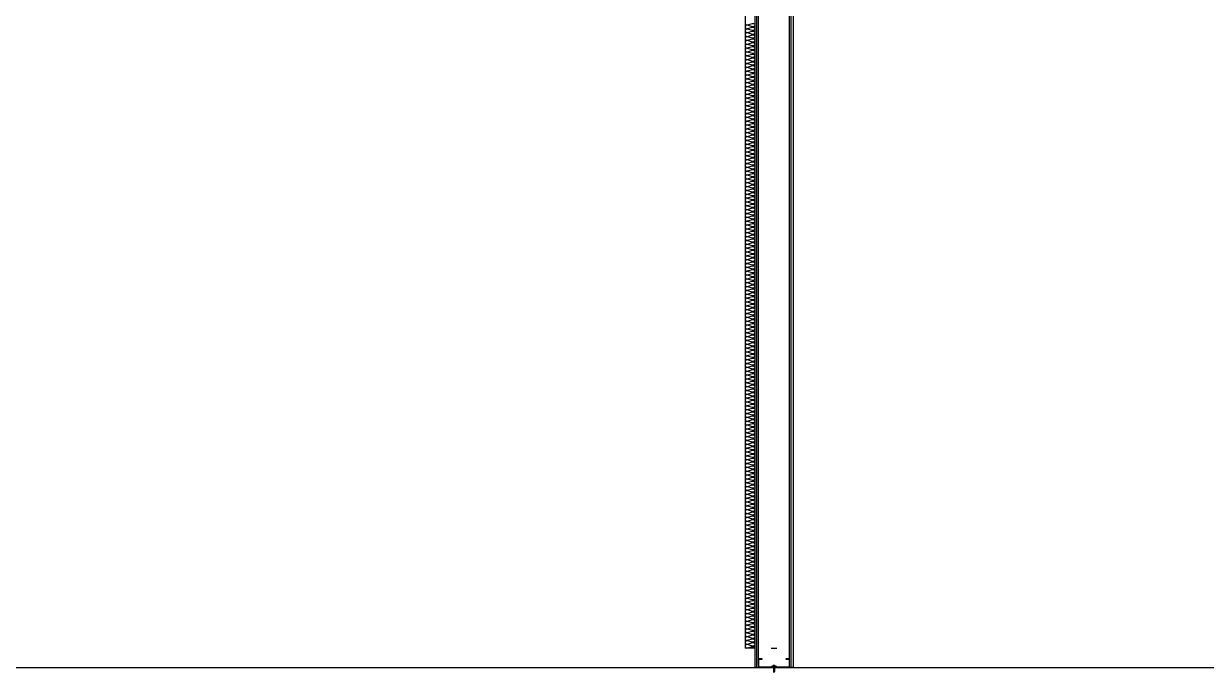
# Model space of a CAD drawing. Header units: millimetres. Extents: x 19868 to 801382, y -4805 to 85279.
# Drawn here: x 768888 to 775035, y 60153 to 63526 of the extents above; entities that cross this region are included whole.
import ezdxf

# ---------------------------------------------------------------- set-up
doc = ezdxf.new("R2010")
doc.units = ezdxf.units.MM
doc.header["$LTSCALE"] = 250
for name, color, linetype in [('8입면선', 8, 'Continuous'), ('A-FIN', 6, 'Continuous'), ('A-WALL-D', 7, 'Continuous'), ('GAGAM-DT', 7, 'Continuous'), ('ISL', 251, 'Continuous'), ('입면', 7, 'Continuous')]:
    doc.layers.add(name, color=color, linetype=linetype)
doc.layers.add('CK', color=221, linetype='Continuous', plot=False)

# ---------------------------------------------------------------- blocks, each defined once
blk = doc.blocks.new('*U196')
at = {"layer": '8입면선', "color": 8}
for p, q in [((3316397.6, 471911.4), (3316397.6, 477911.4)), ((3316577.6, 471911.4), (3316577.6, 477911.4))]:
    blk.add_line(p, q, dxfattribs=at)
at = {"layer": 'A-WALL-D'}
for p, q in [((3316387.6, 477911.4), (3316387.6, 471911.4)), ((3316407.6, 477911.4), (3316387.6, 477911.4)), ((3316407.6, 471921.4), (3316407.6, 477911.4)), ((3316567.6, 471921.4), (3316567.6, 477911.4)), ((3316587.6, 477911.4), (3316567.6, 477911.4)), ((3316587.6, 477911.4), (3316587.6, 471911.4)), ((3316407.6, 471911.4), (3316387.6, 471911.4)), ((3316587.6, 471911.4), (3316567.6, 471911.4))]:
    blk.add_line(p, q, dxfattribs=at)
at = {"layer": 'CK', "linetype": 'Continuous'}
blk.add_line((3316472.9, 472011.4), (3316502.3, 472011.4), dxfattribs=at)
at = {"layer": 'GAGAM-DT', "color": 8}
for p, q in [((3316485.3, 477905.6), (3316485.3, 477937)), ((3316490.3, 477931.5), (3316485.3, 477937)), ((3316492.7, 477905.6), (3316482.8, 477905.6)), ((3316482.8, 477905.6), (3316482.8, 477902.1)), ((3316491.2, 477900.6), (3316484.3, 477900.6)), ((3316485.3, 477905.6), (3316485.3, 477900.6)), ((3316490.3, 477905.6), (3316490.3, 477931.5)), ((3316490.3, 477905.6), (3316490.3, 477900.6)), ((3316492.7, 477905.6), (3316492.7, 477902.1)), ((3316482.8, 471917.3), (3316482.8, 471920.7)), ((3316492.7, 471917.3), (3316482.8, 471917.3)), ((3316491.2, 471922.3), (3316484.3, 471922.3)), ((3316485.3, 471917.3), (3316485.3, 471922.3)), ((3316485.3, 471917.3), (3316485.3, 471885.8)), ((3316490.3, 471917.3), (3316490.3, 471922.3)), ((3316490.3, 471917.3), (3316490.3, 471891.3)), ((3316492.7, 471917.3), (3316492.7, 471920.7)), ((3316490.3, 471891.3), (3316485.3, 471885.8))]:
    blk.add_line(p, q, dxfattribs=at)
for centre, start, end in [((3316484.3, 477902.1), 180, 270), ((3316491.2, 477902.1), 270, 0), ((3316484.3, 471920.7), 90, 180), ((3316491.2, 471920.7), 0, 90)]:
    blk.add_arc(centre, 1.51, start, end, dxfattribs=at)
at = {"layer": '입면', "color": 6}
for p, q in [((3316407.6, 477866.4), (3316407.6, 477911.4)), ((3316407.6, 477911.4), (3316472.9, 477911.4)), ((3316472.4, 477910.2), (3316408.8, 477910.2)), ((3316408.8, 477910.2), (3316408.8, 477867.6)), ((3316477.4, 477904.4), (3316472.4, 477910.2)), ((3316472.9, 477911.4), (3316477.9, 477905.6)), ((3316497.8, 477904.4), (3316477.4, 477904.4)), ((3316477.9, 477905.6), (3316497.3, 477905.6)), ((3316497.3, 477905.6), (3316502.3, 477911.4)), ((3316502.8, 477910.2), (3316497.8, 477904.4)), ((3316502.3, 477911.4), (3316567.6, 477911.4)), ((3316566.4, 477910.2), (3316502.8, 477910.2)), ((3316566.4, 477867.6), (3316566.4, 477910.2)), ((3316567.6, 477911.4), (3316567.6, 477866.4)), ((3316425.4, 477866.4), (3316407.6, 477866.4)), ((3316408.8, 477867.6), (3316425.4, 477867.6)), ((3316425.4, 477867.6), (3316425.4, 477866.4)), ((3316549.8, 477866.4), (3316549.8, 477867.6)), ((3316549.8, 477867.6), (3316566.4, 477867.6)), ((3316567.6, 477866.4), (3316549.8, 477866.4)), ((3316425.4, 471956.4), (3316407.6, 471956.4)), ((3316407.6, 471956.4), (3316407.6, 471911.4)), ((3316408.8, 471912.6), (3316408.8, 471955.2)), ((3316408.8, 471955.2), (3316425.4, 471955.2)), ((3316425.4, 471955.2), (3316425.4, 471956.4)), ((3316477.4, 471918.5), (3316472.4, 471912.6)), ((3316472.9, 471911.4), (3316477.9, 471917.3)), ((3316497.8, 471918.5), (3316477.4, 471918.5)), ((3316477.9, 471917.3), (3316497.3, 471917.3)), ((3316497.3, 471917.3), (3316502.3, 471911.4)), ((3316502.8, 471912.6), (3316497.8, 471918.5)), ((3316567.6, 471956.4), (3316549.8, 471956.4)), ((3316549.8, 471956.4), (3316549.8, 471955.2)), ((3316549.8, 471955.2), (3316566.4, 471955.2)), ((3316566.4, 471955.2), (3316566.4, 471912.6)), ((3316567.6, 471911.4), (3316567.6, 471956.4)), ((3316407.6, 471911.4), (3316472.9, 471911.4)), ((3316472.4, 471912.6), (3316408.8, 471912.6)), ((3316502.3, 471911.4), (3316567.6, 471911.4)), ((3316566.4, 471912.6), (3316502.8, 471912.6))]:
    blk.add_line(p, q, dxfattribs=at)

msp = doc.modelspace()

# ---------------------------------------------------------------- linework, layer by layer
at = {"layer": 'A-FIN'}
msp.add_line((765488.2, 60178.9), (785788.2, 60178.9), dxfattribs=at)
at = {"layer": 'ISL'}
msp.add_line((772688.2, 60278.9), (772638.2, 60278.9), dxfattribs=at)
msp.add_lwpolyline([(765538.2, 60278.9), (765538.9, 66128.9), (765588.2, 66128.9), (765588.2, 66848.9), (768838.2, 66848.9), (768838.2, 65728.9), (769938.2, 65728.9), (769938.2, 66848.9), (772588.2, 66848.9), (772588.2, 66128.9), (772638.2, 66128.9), (772638.2, 60278.9)], dxfattribs=at)
msp.add_lwpolyline([(772638.2, 63528.9, 0.509267), (772650.3, 63520.1), (772676.1, 63527.7, -1.372593), (772676.1, 63510.1), (772650.3, 63517.7, 0.509267), (772638.2, 63508.9, 0.509267), (772650.3, 63500.1), (772676.1, 63507.7, -1.372593), (772676.1, 63490.1), (772650.3, 63497.7, 0.509267), (772638.2, 63488.9, 0.509267), (772650.3, 63480.1), (772676.1, 63487.7, -1.372593), (772676.1, 63470.1), (772650.3, 63477.7, 0.509267), (772638.2, 63468.9, 0.509267), (772650.3, 63460.1), (772676.1, 63467.7, -1.372593), (772676.1, 63450.1), (772650.3, 63457.7, 0.509267), (772638.2, 63448.9, 0.509267), (772650.3, 63440.1), (772676.1, 63447.7, -1.372593), (772676.1, 63430.1), (772650.3, 63437.7, 0.509267), (772638.2, 63428.9, 0.509267), (772650.3, 63420.1), (772676.1, 63427.7, -1.372593), (772676.1, 63410.1), (772650.3, 63417.7, 0.509267), (772638.2, 63408.9, 0.509267), (772650.3, 63400.1), (772676.1, 63407.7, -1.372593), (772676.1, 63390.1), (772650.3, 63397.7, 0.509267), (772638.2, 63388.9, 0.509267), (772650.3, 63380.1), (772676.1, 63387.7, -1.372593), (772676.1, 63370.1), (772650.3, 63377.7, 0.509267), (772638.2, 63368.9, 0.509267), (772650.3, 63360.1), (772676.1, 63367.7, -1.372593), (772676.1, 63350.1), (772650.3, 63357.7, 0.509267), (772638.2, 63348.9, 0.509267), (772650.3, 63340.1), (772676.1, 63347.7, -1.372593), (772676.1, 63330.1), (772650.3, 63337.7, 0.509267), (772638.2, 63328.9, 0.509267), (772650.3, 63320.1), (772676.1, 63327.7, -1.372593), (772676.1, 63310.1), (772650.3, 63317.7, 0.509267), (772638.2, 63308.9, 0.509267), (772650.3, 63300.1), (772676.1, 63307.7, -1.372593), (772676.1, 63290.1), (772650.3, 63297.7, 0.509267), (772638.2, 63288.9, 0.509267), (772650.3, 63280.1), (772676.1, 63287.7, -1.372593), (772676.1, 63270.1), (772650.3, 63277.7, 0.509267), (772638.2, 63268.9, 0.509267), (772650.3, 63260.1), (772676.1, 63267.7, -1.372593), (772676.1, 63250.1), (772650.3, 63257.7, 0.509267), (772638.2, 63248.9, 0.509267), (772650.3, 63240.1), (772676.1, 63247.7, -1.372593), (772676.1, 63230.1), (772650.3, 63237.7, 0.509267), (772638.2, 63228.9, 0.509267), (772650.3, 63220.1), (772676.1, 63227.7, -1.372593), (772676.1, 63210.1), (772650.3, 63217.7, 0.509267), (772638.2, 63208.9, 0.509267), (772650.3, 63200.1), (772676.1, 63207.7, -1.372593), (772676.1, 63190.1), (772650.3, 63197.7, 0.509267), (772638.2, 63188.9, 0.509267), (772650.3, 63180.1), (772676.1, 63187.7, -1.372593), (772676.1, 63170.1), (772650.3, 63177.7, 0.509267), (772638.2, 63168.9, 0.509267), (772650.3, 63160.1), (772676.1, 63167.7, -1.372593), (772676.1, 63150.1), (772650.3, 63157.7, 0.509267), (772638.2, 63148.9, 0.509267), (772650.3, 63140.1), (772676.1, 63147.7, -1.372593), (772676.1, 63130.1), (772650.3, 63137.7, 0.509267), (772638.2, 63128.9, 0.509267), (772650.3, 63120.1), (772676.1, 63127.7, -1.372593), (772676.1, 63110.1), (772650.3, 63117.7, 0.509267), (772638.2, 63108.9, 0.509267), (772650.3, 63100.1), (772676.1, 63107.7, -1.372593), (772676.1, 63090.1), (772650.3, 63097.7, 0.509267), (772638.2, 63088.9, 0.509267), (772650.3, 63080.1), (772676.1, 63087.7, -1.372593), (772676.1, 63070.1), (772650.3, 63077.7, 0.509267), (772638.2, 63068.9, 0.509267), (772650.3, 63060.1), (772676.1, 63067.7, -1.372593), (772676.1, 63050.1), (772650.3, 63057.7, 0.509267), (772638.2, 63048.9, 0.509267), (772650.3, 63040.1), (772676.1, 63047.7, -1.372593), (772676.1, 63030.1), (772650.3, 63037.7, 0.509267), (772638.2, 63028.9, 0.509267), (772650.3, 63020.1), (772676.1, 63027.7, -1.372593), (772676.1, 63010.1), (772650.3, 63017.7, 0.509267), (772638.2, 63008.9, 0.509267), (772650.3, 63000.1), (772676.1, 63007.7, -1.372593), (772676.1, 62990.1), (772650.3, 62997.7, 0.509267), (772638.2, 62988.9, 0.509267), (772650.3, 62980.1), (772676.1, 62987.7, -1.372593), (772676.1, 62970.1), (772650.3, 62977.7, 0.509267), (772638.2, 62968.9, 0.509267), (772650.3, 62960.1), (772676.1, 62967.7, -1.372593), (772676.1, 62950.1), (772650.3, 62957.7, 0.509267), (772638.2, 62948.9, 0.509267), (772650.3, 62940.1), (772676.1, 62947.7, -1.372593), (772676.1, 62930.1), (772650.3, 62937.7, 0.509267), (772638.2, 62928.9, 0.509267), (772650.3, 62920.1), (772676.1, 62927.7, -1.372593), (772676.1, 62910.1), (772650.3, 62917.7, 0.509267), (772638.2, 62908.9, 0.509267), (772650.3, 62900.1), (772676.1, 62907.7, -1.372593), (772676.1, 62890.1), (772650.3, 62897.7, 0.509267), (772638.2, 62888.9, 0.509267), (772650.3, 62880.1), (772676.1, 62887.7, -1.372593), (772676.1, 62870.1), (772650.3, 62877.7, 0.509267), (772638.2, 62868.9, 0.509267), (772650.3, 62860.1), (772676.1, 62867.7, -1.372593), (772676.1, 62850.1), (772650.3, 62857.7, 0.509267), (772638.2, 62848.9, 0.509267), (772650.3, 62840.1), (772676.1, 62847.7, -1.372593), (772676.1, 62830.1), (772650.3, 62837.7, 0.509267), (772638.2, 62828.9, 0.509267), (772650.3, 62820.1), (772676.1, 62827.7, -1.372593), (772676.1, 62810.1), (772650.3, 62817.7, 0.509267), (772638.2, 62808.9, 0.509267), (772650.3, 62800.1), (772676.1, 62807.7, -1.372593), (772676.1, 62790.1), (772650.3, 62797.7, 0.509267), (772638.2, 62788.9, 0.509267), (772650.3, 62780.1), (772676.1, 62787.7, -1.372593), (772676.1, 62770.1), (772650.3, 62777.7, 0.509267), (772638.2, 62768.9, 0.509267), (772650.3, 62760.1), (772676.1, 62767.7, -1.372593), (772676.1, 62750.1), (772650.3, 62757.7, 0.509267), (772638.2, 62748.9, 0.509267), (772650.3, 62740.1), (772676.1, 62747.7, -1.372593), (772676.1, 62730.1), (772650.3, 62737.7, 0.509267), (772638.2, 62728.9, 0.509267), (772650.3, 62720.1), (772676.1, 62727.7, -1.372593), (772676.1, 62710.1), (772650.3, 62717.7, 0.509267), (772638.2, 62708.9, 0.509267), (772650.3, 62700.1), (772676.1, 62707.7, -1.372593), (772676.1, 62690.1), (772650.3, 62697.7, 0.509267), (772638.2, 62688.9, 0.509267), (772650.3, 62680.1), (772676.1, 62687.7, -1.372593), (772676.1, 62670.1), (772650.3, 62677.7, 0.509267), (772638.2, 62668.9, 0.509267), (772650.3, 62660.1), (772676.1, 62667.7, -1.372593), (772676.1, 62650.1), (772650.3, 62657.7, 0.509267), (772638.2, 62648.9, 0.509267), (772650.3, 62640.1), (772676.1, 62647.7, -1.372593), (772676.1, 62630.1), (772650.3, 62637.7, 0.509267), (772638.2, 62628.9, 0.509267), (772650.3, 62620.1), (772676.1, 62627.7, -1.372593), (772676.1, 62610.1), (772650.3, 62617.7, 0.509267), (772638.2, 62608.9, 0.509267), (772650.3, 62600.1), (772676.1, 62607.7, -1.372593), (772676.1, 62590.1), (772650.3, 62597.7, 0.509267), (772638.2, 62588.9, 0.509267), (772650.3, 62580.1), (772676.1, 62587.7, -1.372593), (772676.1, 62570.1), (772650.3, 62577.7, 0.509267), (772638.2, 62568.9, 0.509267), (772650.3, 62560.1), (772676.1, 62567.7, -1.372593), (772676.1, 62550.1), (772650.3, 62557.7, 0.509267), (772638.2, 62548.9, 0.509267), (772650.3, 62540.1), (772676.1, 62547.7, -1.372593), (772676.1, 62530.1), (772650.3, 62537.7, 0.509267), (772638.2, 62528.9, 0.509267), (772650.3, 62520.1), (772676.1, 62527.7, -1.372593), (772676.1, 62510.1), (772650.3, 62517.7, 0.509267), (772638.2, 62508.9, 0.509267), (772650.3, 62500.1), (772676.1, 62507.7, -1.372593), (772676.1, 62490.1), (772650.3, 62497.7, 0.509267), (772638.2, 62488.9, 0.509267), (772650.3, 62480.1), (772676.1, 62487.7, -1.372593), (772676.1, 62470.1), (772650.3, 62477.7, 0.509267), (772638.2, 62468.9, 0.509267), (772650.3, 62460.1), (772676.1, 62467.7, -1.372593), (772676.1, 62450.1), (772650.3, 62457.7, 0.509267), (772638.2, 62448.9, 0.509267), (772650.3, 62440.1), (772676.1, 62447.7, -1.372593), (772676.1, 62430.1), (772650.3, 62437.7, 0.509267), (772638.2, 62428.9, 0.509267), (772650.3, 62420.1), (772676.1, 62427.7, -1.372593), (772676.1, 62410.1), (772650.3, 62417.7, 0.509267), (772638.2, 62408.9, 0.509267), (772650.3, 62400.1), (772676.1, 62407.7, -1.372593), (772676.1, 62390.1), (772650.3, 62397.7, 0.509267), (772638.2, 62388.9, 0.509267), (772650.3, 62380.1), (772676.1, 62387.7, -1.372593), (772676.1, 62370.1), (772650.3, 62377.7, 0.509267), (772638.2, 62368.9, 0.509267), (772650.3, 62360.1), (772676.1, 62367.7, -1.372593), (772676.1, 62350.1), (772650.3, 62357.7, 0.509267), (772638.2, 62348.9, 0.509267), (772650.3, 62340.1), (772676.1, 62347.7, -1.372593), (772676.1, 62330.1), (772650.3, 62337.7, 0.509267), (772638.2, 62328.9, 0.509267), (772650.3, 62320.1), (772676.1, 62327.7, -1.372593), (772676.1, 62310.1), (772650.3, 62317.7, 0.509267), (772638.2, 62308.9, 0.509267), (772650.3, 62300.1), (772676.1, 62307.7, -1.372593), (772676.1, 62290.1), (772650.3, 62297.7, 0.509267), (772638.2, 62288.9, 0.509267), (772650.3, 62280.1), (772676.1, 62287.7, -1.372593), (772676.1, 62270.1), (772650.3, 62277.7, 0.509267), (772638.2, 62268.9, 0.509267), (772650.3, 62260.1), (772676.1, 62267.7, -1.372593), (772676.1, 62250.1), (772650.3, 62257.7, 0.509267), (772638.2, 62248.9, 0.509267), (772650.3, 62240.1), (772676.1, 62247.7, -1.372593), (772676.1, 62230.1), (772650.3, 62237.7, 0.509267), (772638.2, 62228.9, 0.509267), (772650.3, 62220.1), (772676.1, 62227.7, -1.372593), (772676.1, 62210.1), (772650.3, 62217.7, 0.509267), (772638.2, 62208.9, 0.509267), (772650.3, 62200.1), (772676.1, 62207.7, -1.372593), (772676.1, 62190.1), (772650.3, 62197.7, 0.509267), (772638.2, 62188.9, 0.509267), (772650.3, 62180.1), (772676.1, 62187.7, -1.372593), (772676.1, 62170.1), (772650.3, 62177.7, 0.509267), (772638.2, 62168.9, 0.509267), (772650.3, 62160.1), (772676.1, 62167.7, -1.372593), (772676.1, 62150.1), (772650.3, 62157.7, 0.509267), (772638.2, 62148.9, 0.509267), (772650.3, 62140.1), (772676.1, 62147.7, -1.372593), (772676.1, 62130.1), (772650.3, 62137.7, 0.509267), (772638.2, 62128.9, 0.509267), (772650.3, 62120.1), (772676.1, 62127.7, -1.372593), (772676.1, 62110.1), (772650.3, 62117.7, 0.509267), (772638.2, 62108.9, 0.509267), (772650.3, 62100.1), (772676.1, 62107.7, -1.372593), (772676.1, 62090.1), (772650.3, 62097.7, 0.509267), (772638.2, 62088.9, 0.509267), (772650.3, 62080.1), (772676.1, 62087.7, -1.372593), (772676.1, 62070.1), (772650.3, 62077.7, 0.509267), (772638.2, 62068.9, 0.509267), (772650.3, 62060.1), (772676.1, 62067.7, -1.372593), (772676.1, 62050.1), (772650.3, 62057.7, 0.509267), (772638.2, 62048.9, 0.509267), (772650.3, 62040.1), (772676.1, 62047.7, -1.372593), (772676.1, 62030.1), (772650.3, 62037.7, 0.509267), (772638.2, 62028.9, 0.509267), (772650.3, 62020.1), (772676.1, 62027.7, -1.372593), (772676.1, 62010.1), (772650.3, 62017.7, 0.509267), (772638.2, 62008.9, 0.509267), (772650.3, 62000.1), (772676.1, 62007.7, -1.372593), (772676.1, 61990.1), (772650.3, 61997.7, 0.509267), (772638.2, 61988.9, 0.509267), (772650.3, 61980.1), (772676.1, 61987.7, -1.372593), (772676.1, 61970.1), (772650.3, 61977.7, 0.509267), (772638.2, 61968.9, 0.509267), (772650.3, 61960.1), (772676.1, 61967.7, -1.372593), (772676.1, 61950.1), (772650.3, 61957.7, 0.509267), (772638.2, 61948.9, 0.509267), (772650.3, 61940.1), (772676.1, 61947.7, -1.372593), (772676.1, 61930.1), (772650.3, 61937.7, 0.509267), (772638.2, 61928.9, 0.509267), (772650.3, 61920.1), (772676.1, 61927.7, -1.372593), (772676.1, 61910.1), (772650.3, 61917.7, 0.509267), (772638.2, 61908.9, 0.509267), (772650.3, 61900.1), (772676.1, 61907.7, -1.372593), (772676.1, 61890.1), (772650.3, 61897.7, 0.509267), (772638.2, 61888.9, 0.509267), (772650.3, 61880.1), (772676.1, 61887.7, -1.372593), (772676.1, 61870.1), (772650.3, 61877.7, 0.509267), (772638.2, 61868.9, 0.509267), (772650.3, 61860.1), (772676.1, 61867.7, -1.372593), (772676.1, 61850.1), (772650.3, 61857.7, 0.509267), (772638.2, 61848.9, 0.509267), (772650.3, 61840.1), (772676.1, 61847.7, -1.372593), (772676.1, 61830.1), (772650.3, 61837.7, 0.509267), (772638.2, 61828.9, 0.509267), (772650.3, 61820.1), (772676.1, 61827.7, -1.372593), (772676.1, 61810.1), (772650.3, 61817.7, 0.509267), (772638.2, 61808.9, 0.509267), (772650.3, 61800.1), (772676.1, 61807.7, -1.372593), (772676.1, 61790.1), (772650.3, 61797.7, 0.509267), (772638.2, 61788.9, 0.509267), (772650.3, 61780.1), (772676.1, 61787.7, -1.372593), (772676.1, 61770.1), (772650.3, 61777.7, 0.509267), (772638.2, 61768.9, 0.509267), (772650.3, 61760.1), (772676.1, 61767.7, -1.372593), (772676.1, 61750.1), (772650.3, 61757.7, 0.509267), (772638.2, 61748.9, 0.509267), (772650.3, 61740.1), (772676.1, 61747.7, -1.372593), (772676.1, 61730.1), (772650.3, 61737.7, 0.509267), (772638.2, 61728.9, 0.509267), (772650.3, 61720.1), (772676.1, 61727.7, -1.372593), (772676.1, 61710.1), (772650.3, 61717.7, 0.509267), (772638.2, 61708.9, 0.509267), (772650.3, 61700.1), (772676.1, 61707.7, -1.372593), (772676.1, 61690.1), (772650.3, 61697.7, 0.509267), (772638.2, 61688.9, 0.509267), (772650.3, 61680.1), (772676.1, 61687.7, -1.372593), (772676.1, 61670.1), (772650.3, 61677.7, 0.509267), (772638.2, 61668.9, 0.509267), (772650.3, 61660.1), (772676.1, 61667.7, -1.372593), (772676.1, 61650.1), (772650.3, 61657.7, 0.509267), (772638.2, 61648.9, 0.509267), (772650.3, 61640.1), (772676.1, 61647.7, -1.372593), (772676.1, 61630.1), (772650.3, 61637.7, 0.509267), (772638.2, 61628.9, 0.509267), (772650.3, 61620.1), (772676.1, 61627.7, -1.372593), (772676.1, 61610.1), (772650.3, 61617.7, 0.509267), (772638.2, 61608.9, 0.509267), (772650.3, 61600.1), (772676.1, 61607.7, -1.372593), (772676.1, 61590.1), (772650.3, 61597.7, 0.509267), (772638.2, 61588.9, 0.509267), (772650.3, 61580.1), (772676.1, 61587.7, -1.372593), (772676.1, 61570.1), (772650.3, 61577.7, 0.509267), (772638.2, 61568.9, 0.509267), (772650.3, 61560.1), (772676.1, 61567.7, -1.372593), (772676.1, 61550.1), (772650.3, 61557.7, 0.509267), (772638.2, 61548.9, 0.509267), (772650.3, 61540.1), (772676.1, 61547.7, -1.372593), (772676.1, 61530.1), (772650.3, 61537.7, 0.509267), (772638.2, 61528.9, 0.509267), (772650.3, 61520.1), (772676.1, 61527.7, -1.372593), (772676.1, 61510.1), (772650.3, 61517.7, 0.509267), (772638.2, 61508.9, 0.509267), (772650.3, 61500.1), (772676.1, 61507.7, -1.372593), (772676.1, 61490.1), (772650.3, 61497.7, 0.509267), (772638.2, 61488.9, 0.509267), (772650.3, 61480.1), (772676.1, 61487.7, -1.372593), (772676.1, 61470.1), (772650.3, 61477.7, 0.509267), (772638.2, 61468.9, 0.509267), (772650.3, 61460.1), (772676.1, 61467.7, -1.372593), (772676.1, 61450.1), (772650.3, 61457.7, 0.509267), (772638.2, 61448.9, 0.509267), (772650.3, 61440.1), (772676.1, 61447.7, -1.372593), (772676.1, 61430.1), (772650.3, 61437.7, 0.509267), (772638.2, 61428.9, 0.509267), (772650.3, 61420.1), (772676.1, 61427.7, -1.372593), (772676.1, 61410.1), (772650.3, 61417.7, 0.509267), (772638.2, 61408.9, 0.509267), (772650.3, 61400.1), (772676.1, 61407.7, -1.372593), (772676.1, 61390.1), (772650.3, 61397.7, 0.509267), (772638.2, 61388.9, 0.509267), (772650.3, 61380.1), (772676.1, 61387.7, -1.372593), (772676.1, 61370.1), (772650.3, 61377.7, 0.509267), (772638.2, 61368.9, 0.509267), (772650.3, 61360.1), (772676.1, 61367.7, -1.372593), (772676.1, 61350.1), (772650.3, 61357.7, 0.509267), (772638.2, 61348.9, 0.509267), (772650.3, 61340.1), (772676.1, 61347.7, -1.372593), (772676.1, 61330.1), (772650.3, 61337.7, 0.509267), (772638.2, 61328.9, 0.509267), (772650.3, 61320.1), (772676.1, 61327.7, -1.372593), (772676.1, 61310.1), (772650.3, 61317.7, 0.509267), (772638.2, 61308.9, 0.509267), (772650.3, 61300.1), (772676.1, 61307.7, -1.372593), (772676.1, 61290.1), (772650.3, 61297.7, 0.509267), (772638.2, 61288.9, 0.509267), (772650.3, 61280.1), (772676.1, 61287.7, -1.372593), (772676.1, 61270.1), (772650.3, 61277.7, 0.509267), (772638.2, 61268.9, 0.509267), (772650.3, 61260.1), (772676.1, 61267.7, -1.372593), (772676.1, 61250.1), (772650.3, 61257.7, 0.509267), (772638.2, 61248.9, 0.509267), (772650.3, 61240.1), (772676.1, 61247.7, -1.372593), (772676.1, 61230.1), (772650.3, 61237.7, 0.509267), (772638.2, 61228.9, 0.509267), (772650.3, 61220.1), (772676.1, 61227.7, -1.372593), (772676.1, 61210.1), (772650.3, 61217.7, 0.509267), (772638.2, 61208.9, 0.509267), (772650.3, 61200.1), (772676.1, 61207.7, -1.372593), (772676.1, 61190.1), (772650.3, 61197.7, 0.509267), (772638.2, 61188.9, 0.509267), (772650.3, 61180.1), (772676.1, 61187.7, -1.372593), (772676.1, 61170.1), (772650.3, 61177.7, 0.509267), (772638.2, 61168.9, 0.509267), (772650.3, 61160.1), (772676.1, 61167.7, -1.372593), (772676.1, 61150.1), (772650.3, 61157.7, 0.509267), (772638.2, 61148.9, 0.509267), (772650.3, 61140.1), (772676.1, 61147.7, -1.372593), (772676.1, 61130.1), (772650.3, 61137.7, 0.509267), (772638.2, 61128.9, 0.509267), (772650.3, 61120.1), (772676.1, 61127.7, -1.372593), (772676.1, 61110.1), (772650.3, 61117.7, 0.509267), (772638.2, 61108.9, 0.509267), (772650.3, 61100.1), (772676.1, 61107.7, -1.372593), (772676.1, 61090.1), (772650.3, 61097.7, 0.509267), (772638.2, 61088.9, 0.509267), (772650.3, 61080.1), (772676.1, 61087.7, -1.372593), (772676.1, 61070.1), (772650.3, 61077.7, 0.509267), (772638.2, 61068.9, 0.509267), (772650.3, 61060.1), (772676.1, 61067.7, -1.372593), (772676.1, 61050.1), (772650.3, 61057.7, 0.509267), (772638.2, 61048.9, 0.509267), (772650.3, 61040.1), (772676.1, 61047.7, -1.372593), (772676.1, 61030.1), (772650.3, 61037.7, 0.509267), (772638.2, 61028.9, 0.509267), (772650.3, 61020.1), (772676.1, 61027.7, -1.372593), (772676.1, 61010.1), (772650.3, 61017.7, 0.509267), (772638.2, 61008.9, 0.509267), (772650.3, 61000.1), (772676.1, 61007.7, -1.372593), (772676.1, 60990.1), (772650.3, 60997.7, 0.509267), (772638.2, 60988.9, 0.509267), (772650.3, 60980.1), (772676.1, 60987.7, -1.372593), (772676.1, 60970.1), (772650.3, 60977.7, 0.509267), (772638.2, 60968.9, 0.509267), (772650.3, 60960.1), (772676.1, 60967.7, -1.372593), (772676.1, 60950.1), (772650.3, 60957.7, 0.509267), (772638.2, 60948.9, 0.509267), (772650.3, 60940.1), (772676.1, 60947.7, -1.372593), (772676.1, 60930.1), (772650.3, 60937.7, 0.509267), (772638.2, 60928.9, 0.509267), (772650.3, 60920.1), (772676.1, 60927.7, -1.372593), (772676.1, 60910.1), (772650.3, 60917.7, 0.509267), (772638.2, 60908.9, 0.509267), (772650.3, 60900.1), (772676.1, 60907.7, -1.372593), (772676.1, 60890.1), (772650.3, 60897.7, 0.509267), (772638.2, 60888.9, 0.509267), (772650.3, 60880.1), (772676.1, 60887.7, -1.372593), (772676.1, 60870.1), (772650.3, 60877.7, 0.509267), (772638.2, 60868.9, 0.509267), (772650.3, 60860.1), (772676.1, 60867.7, -1.372593), (772676.1, 60850.1), (772650.3, 60857.7, 0.509267), (772638.2, 60848.9, 0.509267), (772650.3, 60840.1), (772676.1, 60847.7, -1.372593), (772676.1, 60830.1), (772650.3, 60837.7, 0.509267), (772638.2, 60828.9, 0.509267), (772650.3, 60820.1), (772676.1, 60827.7, -1.372593), (772676.1, 60810.1), (772650.3, 60817.7, 0.509267), (772638.2, 60808.9, 0.509267), (772650.3, 60800.1), (772676.1, 60807.7, -1.372593), (772676.1, 60790.1), (772650.3, 60797.7, 0.509267), (772638.2, 60788.9, 0.509267), (772650.3, 60780.1), (772676.1, 60787.7, -1.372593), (772676.1, 60770.1), (772650.3, 60777.7, 0.509267), (772638.2, 60768.9, 0.509267), (772650.3, 60760.1), (772676.1, 60767.7, -1.372593), (772676.1, 60750.1), (772650.3, 60757.7, 0.509267), (772638.2, 60748.9, 0.509267), (772650.3, 60740.1), (772676.1, 60747.7, -1.372593), (772676.1, 60730.1), (772650.3, 60737.7, 0.509267), (772638.2, 60728.9, 0.509267), (772650.3, 60720.1), (772676.1, 60727.7, -1.372593), (772676.1, 60710.1), (772650.3, 60717.7, 0.509267), (772638.2, 60708.9, 0.509267), (772650.3, 60700.1), (772676.1, 60707.7, -1.372593), (772676.1, 60690.1), (772650.3, 60697.7, 0.509267), (772638.2, 60688.9, 0.509267), (772650.3, 60680.1), (772676.1, 60687.7, -1.372593), (772676.1, 60670.1), (772650.3, 60677.7, 0.509267), (772638.2, 60668.9, 0.509267), (772650.3, 60660.1), (772676.1, 60667.7, -1.372593), (772676.1, 60650.1), (772650.3, 60657.7, 0.509267), (772638.2, 60648.9, 0.509267), (772650.3, 60640.1), (772676.1, 60647.7, -1.372593), (772676.1, 60630.1), (772650.3, 60637.7, 0.509267), (772638.2, 60628.9, 0.509267), (772650.3, 60620.1), (772676.1, 60627.7, -1.372593), (772676.1, 60610.1), (772650.3, 60617.7, 0.509267), (772638.2, 60608.9, 0.509267), (772650.3, 60600.1), (772676.1, 60607.7, -1.372593), (772676.1, 60590.1), (772650.3, 60597.7, 0.509267), (772638.2, 60588.9, 0.509267), (772650.3, 60580.1), (772676.1, 60587.7, -1.372593), (772676.1, 60570.1), (772650.3, 60577.7, 0.509267), (772638.2, 60568.9, 0.509267), (772650.3, 60560.1), (772676.1, 60567.7, -1.372593), (772676.1, 60550.1), (772650.3, 60557.7, 0.509267), (772638.2, 60548.9, 0.509267), (772650.3, 60540.1), (772676.1, 60547.7, -1.372593), (772676.1, 60530.1), (772650.3, 60537.7, 0.509267), (772638.2, 60528.9, 0.509267), (772650.3, 60520.1), (772676.1, 60527.7, -1.372593), (772676.1, 60510.1), (772650.3, 60517.7, 0.509267), (772638.2, 60508.9, 0.509267), (772650.3, 60500.1), (772676.1, 60507.7, -1.372593), (772676.1, 60490.1), (772650.3, 60497.7, 0.509267), (772638.2, 60488.9, 0.509267), (772650.3, 60480.1), (772676.1, 60487.7, -1.372593), (772676.1, 60470.1), (772650.3, 60477.7, 0.509267), (772638.2, 60468.9, 0.509267), (772650.3, 60460.1), (772676.1, 60467.7, -1.372593), (772676.1, 60450.1), (772650.3, 60457.7, 0.509267), (772638.2, 60448.9, 0.509267), (772650.3, 60440.1), (772676.1, 60447.7, -1.372593), (772676.1, 60430.1), (772650.3, 60437.7, 0.509267), (772638.2, 60428.9, 0.509267), (772650.3, 60420.1), (772676.1, 60427.7, -1.372593), (772676.1, 60410.1), (772650.3, 60417.7, 0.509267), (772638.2, 60408.9, 0.509267), (772650.3, 60400.1), (772676.1, 60407.7, -1.372593), (772676.1, 60390.1), (772650.3, 60397.7, 0.509267), (772638.2, 60388.9, 0.509267), (772650.3, 60380.1), (772676.1, 60387.7, -1.372593), (772676.1, 60370.1), (772650.3, 60377.7, 0.509267), (772638.2, 60368.9, 0.509267), (772650.3, 60360.1), (772676.1, 60367.7, -1.372593), (772676.1, 60350.1), (772650.3, 60357.7, 0.509267), (772638.2, 60348.9, 0.509267), (772650.3, 60340.1), (772676.1, 60347.7, -1.372593), (772676.1, 60330.1), (772650.3, 60337.7, 0.509267), (772638.2, 60328.9, 0.509267), (772650.3, 60320.1), (772676.1, 60327.7, -1.372593), (772676.1, 60310.1), (772650.3, 60317.7, 0.509267), (772638.2, 60308.9, 0.509267), (772650.3, 60300.1), (772676.1, 60307.7, -1.372593), (772676.1, 60290.1), (772650.3, 60297.7, 0.509267), (772638.2, 60288.9, 0.509267), (772650.3, 60280.1), (772676.1, 60287.7, -0.508703), (772688.2, 60278.9, -0.508703)], format="xyb", dxfattribs=at)

# ---------------------------------------------------------------- block references
at = {"layer": 'A-WALL-D'}
msp.add_blockref('*U196', (-2543699.4, -411732.5), dxfattribs=at)

doc.saveas('drawing.dxf')
